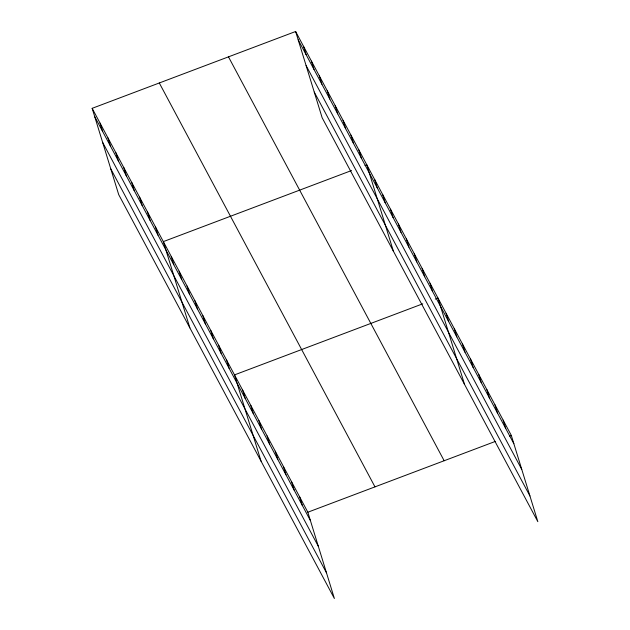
<?xml version="1.0" encoding="UTF-8"?>
<svg xmlns="http://www.w3.org/2000/svg" width="630" height="630" viewBox="0 0 630 630"><rect width="100%" height="100%" fill="white"/><g stroke="black" fill="none" stroke-linecap="round" stroke-linejoin="round"><path stroke-width="0.94" d="M92.161 108.329L307.842 512.221L334.38 598.5L118.7 194.607L92.161 108.329L295.62 31.5L511.3 435.393L537.839 521.672L322.158 117.778L295.62 31.5M351.572 170.533L163.335 241.613L189.874 327.891M364.998 165.462L366.794 164.784L393.333 251.063M422.746 303.817L234.51 374.897L261.048 461.176M435.283 299.085L437.968 298.069L464.507 384.347M307.842 512.221L495.18 441.473M509.505 436.07L511.3 435.393M298.179 39.816L513.852 443.701M306.093 65.544L521.766 469.437M314.244 92.051L529.924 495.944M228.477 56.85L444.158 460.743M159.303 82.979L374.976 486.864M94.721 116.644L310.393 520.53M102.635 142.372L318.308 546.265M110.785 168.879L326.466 572.772M503.149 420.131L505.709 428.447M494.999 404.877L497.558 413.185M486.856 389.616L489.408 397.932M478.705 374.362L481.265 382.67M470.555 359.1L473.114 367.416M462.412 343.838L464.964 352.154M454.262 328.584L456.821 336.9M446.111 313.323L448.67 321.639M430.054 283.256L432.613 291.572M422.147 268.451L424.707 276.759M414.241 253.638L416.8 261.954M406.334 238.833L408.894 247.141M398.428 224.02L400.979 232.336M390.513 209.215L393.073 217.523M382.607 194.402L385.166 202.718M374.7 179.589L377.26 187.905M358.887 149.971L361.439 158.287M350.973 135.166L353.532 143.475M343.066 120.354L345.626 128.67M335.16 105.549L337.719 113.857M327.253 90.736L329.805 99.052M319.339 75.931L321.898 84.239M311.433 61.118L313.992 69.434M303.526 46.313L306.086 54.621M299.691 496.96L302.25 505.276M291.54 481.706L294.1 490.014M283.398 466.444L285.949 474.76M275.247 451.19L277.806 459.498M267.096 435.928L269.656 444.245M258.954 420.667L261.505 428.983M250.803 405.413L253.362 413.729M242.652 390.151L245.212 398.467M226.603 360.084L229.155 368.4M218.689 345.279L221.248 353.587M210.782 330.466L213.342 338.782M202.876 315.661L205.435 323.97M194.969 300.849L197.521 309.165M187.055 286.044L189.614 294.352M179.148 271.231L181.708 279.547M171.242 256.418L173.801 264.734M155.429 226.8L157.98 235.116M147.514 211.995L150.074 220.303M139.608 197.182L142.167 205.498M131.702 182.377L134.261 190.685M123.795 167.564L126.346 175.88M115.888 152.759L118.44 161.067M107.974 137.946L110.534 146.262M100.068 123.141L102.627 131.45"/></g></svg>
